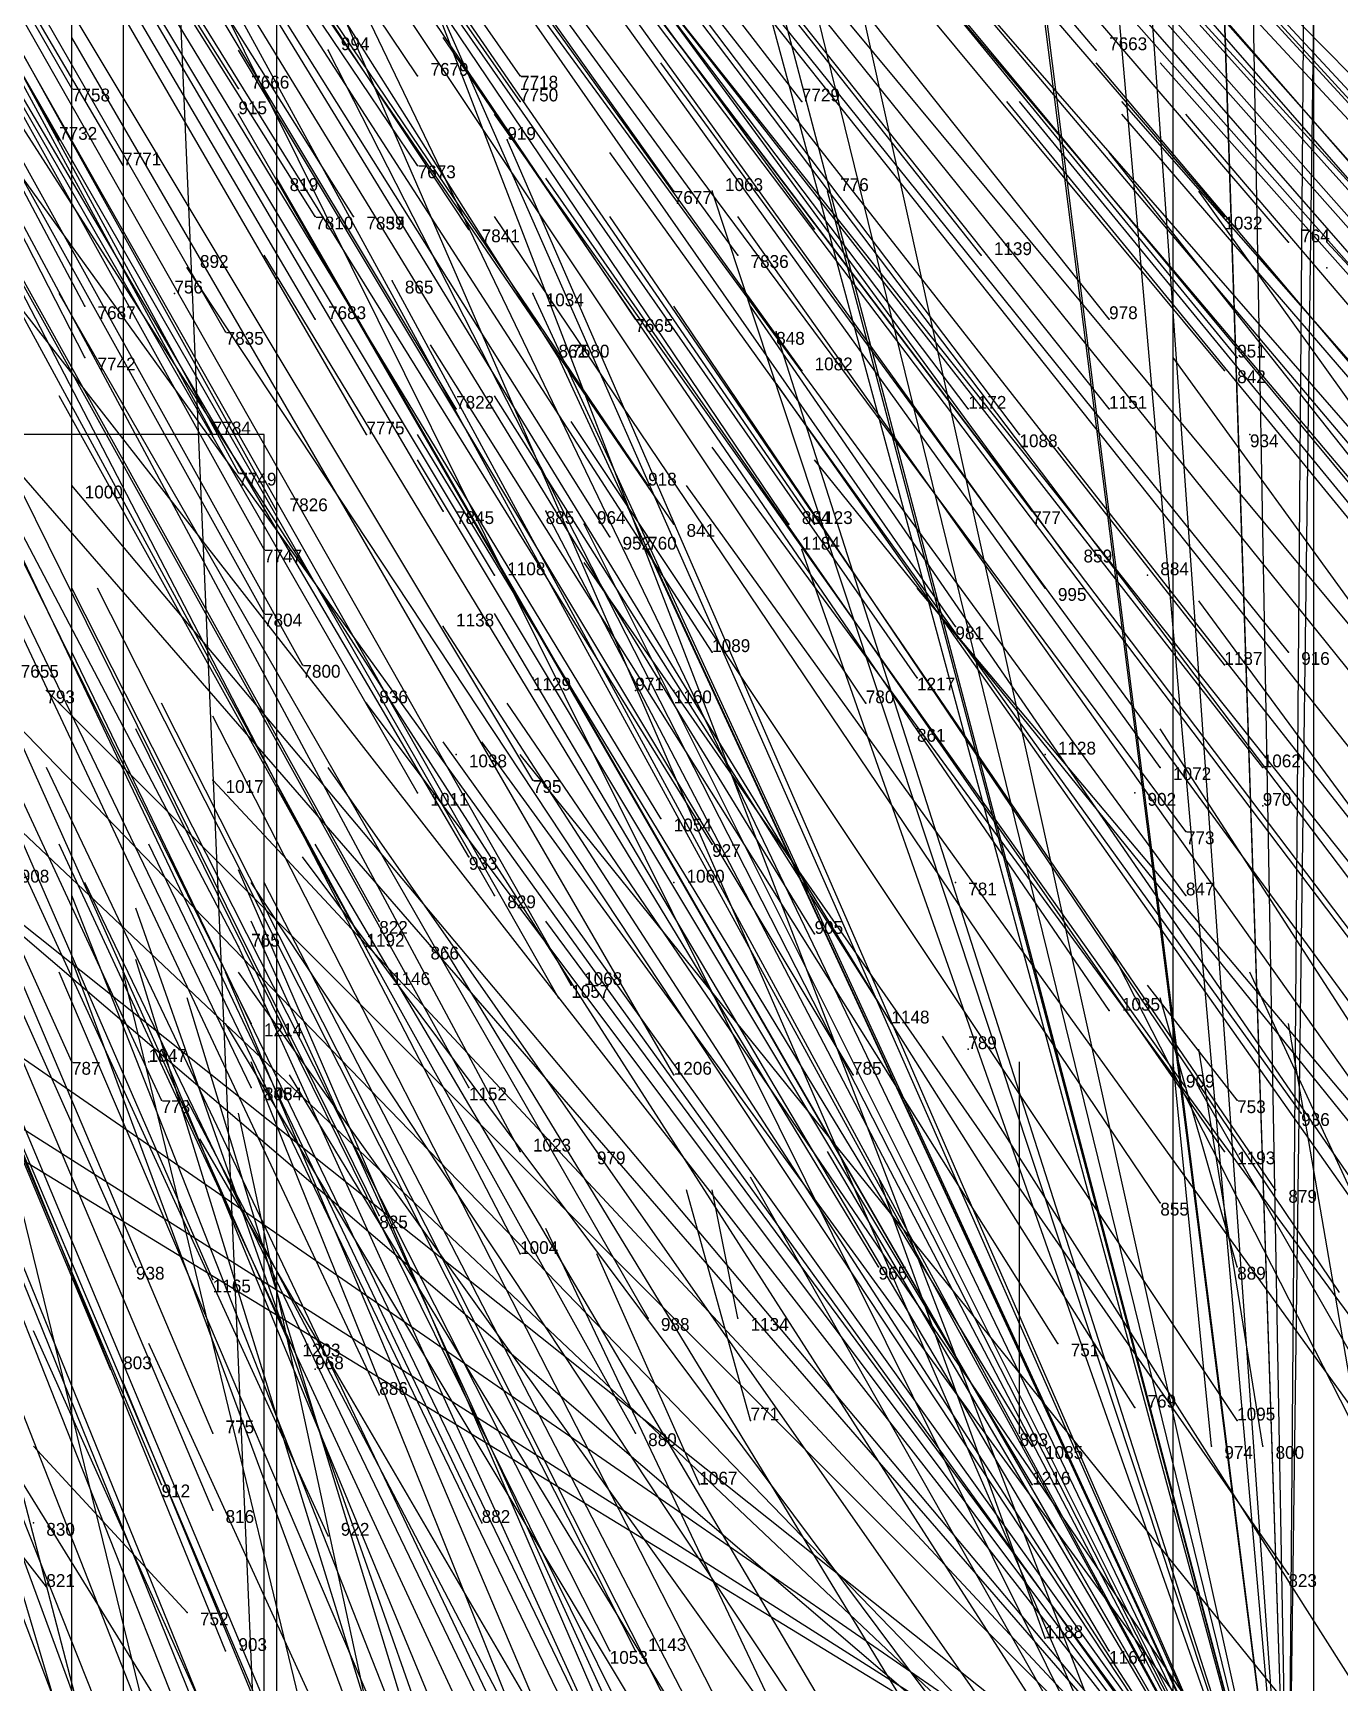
# Model space of a CAD drawing. Extents: x -0.5 to 0.59, y -0.5 to 0.59.
# Drawn here: x 0.158 to 0.26, y -0.4075 to -0.2787 of the extents above; entities that cross this region are included whole.
import ezdxf

# ---------------------------------------------------------------- set-up
doc = ezdxf.new("R2010")
doc.units = 0
for name, color, linetype in [('Clients', 3, 'CONTINUOUS'), ('Facilities', 3, 'CONTINUOUS'), ('Facilities_lines', 3, 'CONTINUOUS'), ('Min_max_boxes', 1, 'CONTINUOUS'), ('Normals', 1, 'CONTINUOUS'), ('Source_points', 5, 'CONTINUOUS'), ('Text', 3, 'CONTINUOUS')]:
    doc.layers.add(name, color=color, linetype=linetype)

msp = doc.modelspace()

# ---------------------------------------------------------------- linework, layer by layer
at = {"layer": 'Clients', "color": 5}
for p in [(0.181, -0.28, -1.25), (0.174, -0.285, -1.25), (0.195, -0.287, -1.25), (0.177, -0.29, -1.25), (0.211, -0.291, -1.25), (0.22, -0.291, -1.25), (0.17, -0.297, -1.25), (0.186, -0.298, -1.25), (0.197, -0.299, -1.25), (0.216, -0.302, -1.25), (0.199, -0.304, -1.25), (0.161, -0.314, -1.25), (0.198, -0.316, -1.25), (0.201, -0.317, -1.25), (0.206, -0.319, -1.25), (0.218, -0.319, -1.25), (0.19, -0.325, -1.25), (0.159, -0.33, -1.25), (0.184, -0.331, -1.25), (0.172, -0.337, -1.25)]:
    msp.add_point(p, dxfattribs=at)
at = {"layer": 'Facilities', "color": 3}
for p in [(0.241, -0.28, -0.924), (0.188, -0.282, -0.847), (0.196, -0.282, -0.859), (0.161, -0.283, -0.814), (0.174, -0.283, -0.83), (0.196, -0.284, -0.862), (0.218, -0.284, -0.895), (0.16, -0.287, -0.821), (0.165, -0.289, -0.831), (0.188, -0.289, -0.862), (0.208, -0.291, -0.894), (0.18, -0.293, -0.86), (0.183, -0.293, -0.864), (0.183, -0.293, -0.865), (0.251, -0.293, -0.965), (0.192, -0.294, -0.879), (0.256, -0.295, -0.977), (0.213, -0.296, -0.913), (0.232, -0.296, -0.94), (0.259, -0.297, -1.25), (0.162, -0.3, -0.854), (0.169, -0.299, -1.25), (0.18, -0.301, -0.876), (0.205, -0.301, -0.911), (0.242, -0.301, -0.965), (0.173, -0.302, -0.871), (0.162, -0.304, -0.862), (0.199, -0.304, -0.907), (0.252, -0.304, -0.986), (0.218, -0.305, -0.937), (0.251, -0.305, -0.989), (0.191, -0.308, -0.905), (0.231, -0.308, -0.962), (0.242, -0.308, -0.979), (0.172, -0.31, -0.886), (0.184, -0.31, -0.9), (0.235, -0.31, -0.973), (0.253, -0.31, -1.25), (0.174, -0.313, -0.895), (0.206, -0.314, -0.938), (0.177, -0.316, -0.906), (0.19, -0.316, -0.922), (0.236, -0.316, -0.987), (0.203, -0.318, -0.944), (0.208, -0.317, -0.949), (0.217, -0.317, -0.96), (0.219, -0.317, -0.962), (0.176, -0.319, -0.911), (0.239, -0.32, -0.998), (0.194, -0.321, -0.937), (0.237, -0.322, -1), (0.245, -0.321, -1.25), (0.176, -0.324, -0.922), (0.23, -0.325, -0.996), (0.211, -0.327, -0.971), (0.256, -0.327, -1.039), (0.179, -0.328, -0.934), (0.251, -0.328, -1.031), (0.197, -0.329, -1.25), (0.227, -0.329, -1), (0.205, -0.33, -1.25), (0.208, -0.33, -1.25), (0.223, -0.331, -0.997), (0.227, -0.333, -1.25), (0.191, -0.335, -1.25), (0.237, -0.335, -1.25), (0.246, -0.336, -1.042), (0.254, -0.336, -1.052), (0.197, -0.337, -0.976), (0.188, -0.338, -0.968), (0.244, -0.338, -1.25), (0.207, -0.34, -0.996), (0.254, -0.339, -1.25), (0.248, -0.341, -1.054), (0.211, -0.342, -1.005), (0.192, -0.343, -0.982), (0.208, -0.345, -1.25), (0.23, -0.345, -1.25), (0.194, -0.346, -0.993), (0.248, -0.346, -1.063), (0.185, -0.348, -0.986), (0.219, -0.349, -1.029), (0.174, -0.35, -0.977), (0.184, -0.35, -1.25), (0.189, -0.35, -1.25), (0.185, -0.352, -0.995), (0.2, -0.353, -1.014), (0.199, -0.354, -1.015), (0.242, -0.355, -1.075), (0.175, -0.356, -0.992), (0.225, -0.356, -1.052), (0.231, -0.358, -1.25), (0.161, -0.359, -0.984), (0.167, -0.359, -1.25), (0.208, -0.36, -1.038), (0.222, -0.36, -1.057), (0.168, -0.362, -0.998), (0.175, -0.361, -1.004), (0.176, -0.362, -1.25), (0.192, -0.361, -1.023), (0.248, -0.361, -1.095), (0.252, -0.362, -1.25), (0.257, -0.363, -1.113), (0.196, -0.366, -1.037), (0.202, -0.366, -1.25), (0.251, -0.366, -1.111), (0.255, -0.369, -1.122), (0.185, -0.371, -1.037), (0.246, -0.37, -1.111), (0.196, -0.374, -1.055), (0.166, -0.375, -1.025), (0.172, -0.376, -1.034), (0.224, -0.375, -1.092), (0.252, -0.375, -1.25), (0.206, -0.379, -1.08), (0.213, -0.379, -1.25), (0.178, -0.381, -1.052), (0.238, -0.381, -1.124), (0.164, -0.383, -1.041), (0.18, -0.383, -1.25), (0.185, -0.385, -1.066), (0.244, -0.386, -1.141), (0.214, -0.387, -1.25), (0.252, -0.387, -1.153), (0.172, -0.388, -1.061), (0.205, -0.388, -1.098), (0.235, -0.388, -1.25), (0.236, -0.389, -1.139), (0.25, -0.389, -1.25), (0.254, -0.389, -1.25), (0.168, -0.392, -1.067), (0.21, -0.392, -1.25), (0.236, -0.392, -1.142), (0.172, -0.394, -1.075), (0.158, -0.395, -1.25), (0.193, -0.395, -1.098), (0.181, -0.396, -1.089), (0.256, -0.399, -1.185), (0.159, -0.4, -1.25), (0.17, -0.402, -1.25), (0.237, -0.404, -1.25), (0.173, -0.405, -1.101), (0.203, -0.405, -1.132), (0.205, -0.405, -1.135), (0.242, -0.405, -1.179)]:
    msp.add_point(p, dxfattribs=at)
at = {"layer": 'Facilities_lines', "color": 3}
for p, q in [((0.177, -0.452, -1.25), (0.165, -0.173, -1.25)), ((0.256, -0.427, -1.25), (0.258, -0.175, -1.25)), ((0.256, -0.427, -1.25), (0.24, -0.202, -1.25)), ((0.256, -0.427, -1.25), (0.252, -0.208, -1.25)), ((0.256, -0.427, -1.25), (0.249, -0.216, -1.25)), ((0.256, -0.427, -1.25), (0.238, -0.223, -1.25)), ((0.256, -0.427, -1.25), (0.231, -0.229, -1.25)), ((0.247, -0.426, -1.25), (0.173, -0.234, -1.25)), ((0.256, -0.427, -1.25), (0.206, -0.242, -1.25)), ((0.256, -0.427, -1.25), (0.215, -0.242, -1.25)), ((0.247, -0.426, -1.25), (0.169, -0.247, -1.25)), ((0.256, -0.427, -1.25), (0.25, -0.247, -1.25)), ((0.256, -0.427, -1.25), (0.211, -0.256, -1.25)), ((0.256, -0.427, -1.25), (0.181, -0.257, -1.25)), ((0.256, -0.427, -1.25), (0.215, -0.26, -1.25)), ((0.247, -0.426, -1.25), (0.143, -0.264, -1.25)), ((0.247, -0.426, -1.25), (0.166, -0.263, -1.25)), ((0.256, -0.427, -1.25), (0.169, -0.268, -1.25)), ((0.256, -0.427, -1.25), (0.236, -0.27, -1.25)), ((0.256, -0.427, -1.25), (0.181, -0.271, -1.25)), ((0.256, -0.427, -1.25), (0.258, -0.277, -1.25)), ((0.256, -0.427, -1.25), (0.181, -0.28, -1.25)), ((0.256, -0.427, -1.25), (0.174, -0.285, -1.25)), ((0.256, -0.427, -1.25), (0.155, -0.287, -1.25)), ((0.256, -0.427, -1.25), (0.195, -0.287, -1.25)), ((0.256, -0.427, -1.25), (0.177, -0.29, -1.25)), ((0.256, -0.427, -1.25), (0.211, -0.291, -1.25)), ((0.256, -0.427, -1.25), (0.22, -0.291, -1.25)), ((0.256, -0.427, -1.25), (0.153, -0.295, -1.25)), ((0.256, -0.427, -1.25), (0.143, -0.297, -1.25)), ((0.256, -0.427, -1.25), (0.17, -0.297, -1.25)), ((0.256, -0.427, -1.25), (0.186, -0.298, -1.25)), ((0.256, -0.427, -1.25), (0.197, -0.299, -1.25)), ((0.256, -0.427, -1.25), (0.216, -0.302, -1.25)), ((0.247, -0.426, -1.25), (0.128, -0.303, -1.25)), ((0.256, -0.427, -1.25), (0.199, -0.304, -1.25)), ((0.247, -0.426, -1.25), (0.12, -0.306, -1.25)), ((0.247, -0.426, -1.25), (0.116, -0.314, -1.25)), ((0.256, -0.427, -1.25), (0.161, -0.314, -1.25)), ((0.256, -0.427, -1.25), (0.198, -0.316, -1.25)), ((0.256, -0.427, -1.25), (0.201, -0.317, -1.25)), ((0.256, -0.427, -1.25), (0.206, -0.319, -1.25)), ((0.256, -0.427, -1.25), (0.218, -0.319, -1.25)), ((0.256, -0.427, -1.25), (0.19, -0.325, -1.25)), ((0.256, -0.427, -1.25), (0.117, -0.331, -1.25)), ((0.256, -0.427, -1.25), (0.159, -0.33, -1.25)), ((0.256, -0.427, -1.25), (0.184, -0.331, -1.25)), ((0.256, -0.427, -1.25), (0.172, -0.337, -1.25)), ((0.256, -0.427, -1.25), (0.119, -0.34, -1.25)), ((0.256, -0.427, -1.25), (0.148, -0.341, -1.25)), ((0.256, -0.427, -1.25), (0.12, -0.344, -1.25))]:
    msp.add_line(p, q, dxfattribs=at)
at = {"layer": 'Min_max_boxes', "color": 1}
for p, q in [((0.161, -0.449, -1.25), (0.161, -0.17, -1.25)), ((0.161, -0.449, -1.25), (0.161, -0.17, -1.25)), ((0.165, -0.173, -1.25), (0.165, -0.452, -1.25)), ((0.165, -0.173, -1.25), (0.165, -0.452, -1.25)), ((0.177, -0.452, -1.25), (0.177, -0.173, -1.25)), ((0.177, -0.452, -1.25), (0.177, -0.173, -1.25)), ((0.258, -0.431, -1.25), (0.258, -0.175, -1.25)), ((0.258, -0.431, -1.146), (0.258, -0.175, -1.146)), ((0.247, -0.426, -1.25), (0.247, -0.234, -1.25)), ((0.247, -0.426, -1.25), (0.247, -0.234, -1.25)), ((0.176, -0.31, -1.25), (0.088, -0.31, -1.25)), ((0.176, -0.31, -1.095), (0.088, -0.31, -1.095)), ((0.176, -0.465, -1.25), (0.176, -0.31, -1.25)), ((0.176, -0.465, -1.095), (0.176, -0.31, -1.095)), ((0.176, -0.31, -1.25), (0.176, -0.31, -1.095))]:
    msp.add_line(p, q, dxfattribs=at)
at = {"layer": 'Normals', "color": 1}
for p, q in [((0.161, -0.283, -0.814), (0.115, -0.203, -0.852)), ((0.16, -0.287, -0.821), (0.114, -0.206, -0.859)), ((0.174, -0.283, -0.83), (0.125, -0.205, -0.868)), ((0.188, -0.282, -0.847), (0.136, -0.205, -0.885)), ((0.196, -0.282, -0.859), (0.143, -0.206, -0.897)), ((0.196, -0.284, -0.862), (0.143, -0.208, -0.9)), ((0.165, -0.289, -0.831), (0.118, -0.209, -0.869)), ((0.218, -0.284, -0.895), (0.161, -0.21, -0.931)), ((0.241, -0.28, -0.924), (0.181, -0.209, -0.961)), ((0.188, -0.289, -0.862), (0.136, -0.212, -0.9)), ((0.18, -0.293, -0.86), (0.131, -0.215, -0.897)), ((0.183, -0.293, -0.864), (0.134, -0.215, -0.902)), ((0.183, -0.293, -0.865), (0.134, -0.215, -0.903)), ((0.208, -0.291, -0.894), (0.154, -0.215, -0.932)), ((0.192, -0.294, -0.879), (0.141, -0.217, -0.917)), ((0.162, -0.3, -0.854), (0.119, -0.219, -0.891)), ((0.164, -0.219, -0.684), (0.219, -0.294, -0.647)), ((0.18, -0.301, -0.876), (0.133, -0.221, -0.914)), ((0.162, -0.304, -0.862), (0.12, -0.222, -0.9)), ((0.173, -0.302, -0.871), (0.127, -0.222, -0.908)), ((0.213, -0.296, -0.913), (0.159, -0.222, -0.951)), ((0.205, -0.301, -0.911), (0.153, -0.224, -0.948)), ((0.232, -0.296, -0.94), (0.175, -0.224, -0.978)), ((0.251, -0.293, -0.965), (0.191, -0.223, -1.003)), ((0.199, -0.304, -0.907), (0.149, -0.225, -0.944)), ((0.256, -0.295, -0.977), (0.196, -0.225, -1.014)), ((0.265, -0.295, -0.991), (0.204, -0.225, -1.029)), ((0.191, -0.308, -0.905), (0.143, -0.228, -0.942)), ((0.242, -0.301, -0.965), (0.184, -0.228, -1.002)), ((0.269, -0.298, -1.003), (0.207, -0.228, -1.04)), ((0.172, -0.31, -0.886), (0.128, -0.229, -0.924)), ((0.184, -0.31, -0.9), (0.137, -0.229, -0.937)), ((0.218, -0.305, -0.937), (0.164, -0.23, -0.975)), ((0.174, -0.313, -0.895), (0.13, -0.232, -0.933)), ((0.252, -0.304, -0.986), (0.193, -0.232, -1.024)), ((0.277, -0.302, -1.024), (0.214, -0.233, -1.061)), ((0.231, -0.308, -0.962), (0.175, -0.234, -0.999)), ((0.251, -0.305, -0.989), (0.192, -0.234, -1.026)), ((0.177, -0.316, -0.906), (0.132, -0.235, -0.943)), ((0.242, -0.308, -0.979), (0.184, -0.235, -1.016)), ((0.19, -0.316, -0.922), (0.143, -0.236, -0.96)), ((0.206, -0.314, -0.938), (0.154, -0.237, -0.976)), ((0.235, -0.31, -0.973), (0.179, -0.236, -1.01)), ((0.176, -0.319, -0.911), (0.131, -0.238, -0.948)), ((0.203, -0.318, -0.944), (0.154, -0.24, -0.981)), ((0.217, -0.317, -0.96), (0.165, -0.24, -0.997)), ((0.219, -0.317, -0.962), (0.166, -0.24, -0.999)), ((0.194, -0.321, -0.937), (0.146, -0.241, -0.975)), ((0.208, -0.317, -0.949), (0.156, -0.241, -0.986)), ((0.236, -0.316, -0.987), (0.18, -0.242, -1.023)), ((0.176, -0.324, -0.922), (0.131, -0.243, -0.959)), ((0.239, -0.32, -0.998), (0.184, -0.245, -1.035)), ((0.179, -0.328, -0.934), (0.134, -0.247, -0.971)), ((0.237, -0.322, -1), (0.183, -0.247, -1.037)), ((0.211, -0.327, -0.971), (0.16, -0.248, -1.008)), ((0.289, -0.316, -1.07), (0.226, -0.248, -1.107)), ((0.228, -0.248, -0.843), (0.291, -0.317, -0.808)), ((0.23, -0.325, -0.996), (0.177, -0.249, -1.033)), ((0.285, -0.318, -1.067), (0.223, -0.249, -1.104)), ((0.286, -0.318, -1.069), (0.223, -0.249, -1.106)), ((0.268, -0.322, -1.047), (0.208, -0.251, -1.084)), ((0.288, -0.32, -1.077), (0.227, -0.25, -1.113)), ((0.223, -0.331, -0.997), (0.171, -0.253, -1.034)), ((0.227, -0.329, -1), (0.174, -0.253, -1.037)), ((0.251, -0.328, -1.031), (0.193, -0.254, -1.068)), ((0.256, -0.327, -1.039), (0.198, -0.255, -1.076)), ((0.287, -0.326, -1.086), (0.226, -0.256, -1.122)), ((0.197, -0.337, -0.976), (0.149, -0.257, -1.013)), ((0.29, -0.327, -1.092), (0.228, -0.257, -1.129)), ((0.188, -0.338, -0.968), (0.142, -0.258, -1.005)), ((0.262, -0.33, -1.053), (0.204, -0.258, -1.091)), ((0.277, -0.33, -1.078), (0.217, -0.259, -1.115)), ((0.207, -0.34, -0.996), (0.159, -0.261, -1.034)), ((0.246, -0.336, -1.042), (0.192, -0.261, -1.079)), ((0.192, -0.343, -0.982), (0.145, -0.263, -1.02)), ((0.211, -0.342, -1.005), (0.162, -0.263, -1.042)), ((0.254, -0.336, -1.052), (0.197, -0.263, -1.09)), ((0.262, -0.336, -1.065), (0.204, -0.263, -1.103)), ((0.27, -0.336, -1.079), (0.211, -0.265, -1.116)), ((0.283, -0.335, -1.096), (0.222, -0.265, -1.133)), ((0.194, -0.346, -0.993), (0.148, -0.266, -1.031)), ((0.185, -0.348, -0.986), (0.14, -0.267, -1.023)), ((0.248, -0.341, -1.054), (0.193, -0.267, -1.092)), ((0.174, -0.35, -0.977), (0.131, -0.268, -1.015)), ((0.219, -0.349, -1.029), (0.17, -0.269, -1.066)), ((0.185, -0.352, -0.995), (0.141, -0.271, -1.033)), ((0.248, -0.346, -1.063), (0.193, -0.271, -1.101)), ((0.299, -0.34, -1.133), (0.238, -0.271, -1.171)), ((0.175, -0.356, -0.992), (0.134, -0.273, -1.03)), ((0.199, -0.354, -1.015), (0.153, -0.273, -1.052)), ((0.2, -0.353, -1.014), (0.154, -0.272, -1.051)), ((0.262, -0.345, -1.082), (0.204, -0.272, -1.12)), ((0.304, -0.342, -1.145), (0.243, -0.273, -1.182)), ((0.161, -0.359, -0.984), (0.123, -0.275, -1.022)), ((0.261, -0.349, -1.091), (0.205, -0.275, -1.128)), ((0.264, -0.349, -1.093), (0.208, -0.275, -1.13)), ((0.225, -0.356, -1.052), (0.176, -0.276, -1.088)), ((0.262, -0.351, -1.095), (0.206, -0.277, -1.132)), ((0.255, -0.277, -0.942), (0.318, -0.345, -0.904)), ((0.168, -0.362, -0.998), (0.129, -0.278, -1.036)), ((0.175, -0.361, -1.004), (0.135, -0.278, -1.042)), ((0.29, -0.349, -1.135), (0.231, -0.278, -1.172)), ((0.326, -0.348, -1.193), (0.257, -0.278, -1.211)), ((0.208, -0.36, -1.038), (0.161, -0.279, -1.075)), ((0.242, -0.355, -1.075), (0.19, -0.279, -1.113)), ((0.192, -0.361, -1.023), (0.147, -0.28, -1.059)), ((0.222, -0.36, -1.057), (0.174, -0.28, -1.093)), ((0.181, -0.28, -1.25), (0.181, -0.28, -1.15)), ((0.262, -0.356, -1.105), (0.207, -0.281, -1.142)), ((0.301, -0.352, -1.158), (0.241, -0.281, -1.195)), ((0.309, -0.352, -1.172), (0.246, -0.281, -1.202)), ((0.196, -0.366, -1.037), (0.152, -0.284, -1.074)), ((0.293, -0.356, -1.152), (0.234, -0.284, -1.189)), ((0.294, -0.356, -1.155), (0.235, -0.284, -1.192)), ((0.307, -0.357, -1.176), (0.243, -0.284, -1.203)), ((0.174, -0.285, -1.25), (0.174, -0.285, -1.15)), ((0.248, -0.361, -1.095), (0.194, -0.285, -1.132)), ((0.305, -0.357, -1.175), (0.243, -0.285, -1.203)), ((0.311, -0.359, -1.188), (0.248, -0.285, -1.212)), ((0.195, -0.287, -1.25), (0.195, -0.287, -1.15)), ((0.185, -0.371, -1.037), (0.144, -0.288, -1.074)), ((0.257, -0.363, -1.113), (0.203, -0.288, -1.15)), ((0.303, -0.365, -1.186), (0.242, -0.288, -1.203)), ((0.166, -0.375, -1.025), (0.128, -0.29, -1.062)), ((0.172, -0.376, -1.034), (0.135, -0.291, -1.072)), ((0.196, -0.374, -1.055), (0.153, -0.291, -1.092)), ((0.177, -0.29, -1.25), (0.177, -0.29, -1.15)), ((0.251, -0.366, -1.111), (0.198, -0.29, -1.148)), ((0.211, -0.291, -1.25), (0.211, -0.291, -1.15)), ((0.22, -0.291, -1.25), (0.22, -0.291, -1.15)), ((0.307, -0.372, -1.206), (0.249, -0.291, -1.213)), ((0.246, -0.37, -1.111), (0.194, -0.293, -1.148)), ((0.255, -0.369, -1.122), (0.203, -0.293, -1.159)), ((0.267, -0.369, -1.139), (0.213, -0.293, -1.176)), ((0.326, -0.367, -1.227), (0.259, -0.295, -1.209)), ((0.178, -0.381, -1.052), (0.14, -0.296, -1.088)), ((0.224, -0.375, -1.092), (0.176, -0.296, -1.13)), ((0.164, -0.383, -1.041), (0.128, -0.297, -1.078)), ((0.17, -0.297, -1.25), (0.17, -0.297, -1.15)), ((0.259, -0.297, -1.25), (0.259, -0.297, -1.15)), ((0.186, -0.298, -1.25), (0.186, -0.298, -1.15)), ((0.185, -0.385, -1.066), (0.145, -0.3, -1.103)), ((0.206, -0.379, -1.08), (0.16, -0.299, -1.117)), ((0.169, -0.299, -1.25), (0.169, -0.299, -1.15)), ((0.197, -0.299, -1.25), (0.197, -0.299, -1.15)), ((0.26, -0.377, -1.145), (0.208, -0.3, -1.181)), ((0.267, -0.377, -1.154), (0.214, -0.3, -1.191)), ((0.216, -0.302, -1.25), (0.216, -0.302, -1.15)), ((0.172, -0.388, -1.061), (0.136, -0.303, -1.099)), ((0.238, -0.381, -1.124), (0.189, -0.303, -1.161)), ((0.199, -0.304, -1.25), (0.199, -0.304, -1.15)), ((0.305, -0.384, -1.227), (0.247, -0.304, -1.216)), ((0.271, -0.384, -1.174), (0.216, -0.306, -1.204)), ((0.168, -0.392, -1.067), (0.132, -0.307, -1.104)), ((0.205, -0.388, -1.098), (0.16, -0.307, -1.135)), ((0.244, -0.386, -1.141), (0.194, -0.307, -1.178)), ((0.172, -0.394, -1.075), (0.136, -0.309, -1.113)), ((0.252, -0.387, -1.153), (0.2, -0.309, -1.19)), ((0.236, -0.389, -1.139), (0.188, -0.31, -1.176)), ((0.253, -0.31, -1.25), (0.253, -0.31, -1.15)), ((0.181, -0.396, -1.089), (0.142, -0.311, -1.125)), ((0.193, -0.395, -1.098), (0.153, -0.311, -1.135)), ((0.269, -0.39, -1.184), (0.211, -0.311, -1.203)), ((0.3, -0.39, -1.23), (0.238, -0.311, -1.223)), ((0.236, -0.392, -1.142), (0.188, -0.312, -1.18)), ((0.282, -0.39, -1.202), (0.219, -0.312, -1.21)), ((0.161, -0.314, -1.25), (0.161, -0.314, -1.15)), ((0.266, -0.393, -1.187), (0.209, -0.314, -1.206)), ((0.198, -0.316, -1.25), (0.198, -0.316, -1.15)), ((0.201, -0.317, -1.25), (0.201, -0.317, -1.15)), ((0.173, -0.405, -1.101), (0.138, -0.319, -1.138)), ((0.206, -0.319, -1.25), (0.206, -0.319, -1.15)), ((0.218, -0.319, -1.25), (0.218, -0.319, -1.15)), ((0.256, -0.399, -1.185), (0.201, -0.32, -1.211)), ((0.203, -0.405, -1.132), (0.161, -0.322, -1.17)), ((0.205, -0.405, -1.135), (0.163, -0.322, -1.172)), ((0.291, -0.398, -1.233), (0.227, -0.322, -1.218)), ((0.245, -0.321, -1.25), (0.245, -0.321, -1.15)), ((0.169, -0.409, -1.107), (0.135, -0.323, -1.144)), ((0.302, -0.395, -1.25), (0.249, -0.323, -1.206)), ((0.242, -0.405, -1.179), (0.194, -0.324, -1.214)), ((0.19, -0.325, -1.25), (0.19, -0.325, -1.15)), ((0.201, -0.41, -1.142), (0.161, -0.327, -1.18)), ((0.197, -0.329, -1.25), (0.197, -0.329, -1.15)), ((0.179, -0.416, -1.132), (0.143, -0.33, -1.169)), ((0.159, -0.33, -1.25), (0.159, -0.33, -1.15)), ((0.21, -0.414, -1.161), (0.168, -0.331, -1.199)), ((0.184, -0.331, -1.25), (0.184, -0.331, -1.15)), ((0.251, -0.413, -1.209), (0.195, -0.331, -1.215)), ((0.205, -0.33, -1.25), (0.205, -0.33, -1.15)), ((0.208, -0.33, -1.25), (0.208, -0.33, -1.15)), ((0.165, -0.419, -1.125), (0.133, -0.332, -1.163)), ((0.214, -0.414, -1.165), (0.172, -0.332, -1.203)), ((0.207, -0.416, -1.162), (0.166, -0.333, -1.2)), ((0.227, -0.333, -1.25), (0.227, -0.333, -1.15)), ((0.288, -0.398, -1.25), (0.246, -0.333, -1.186)), ((0.248, -0.415, -1.21), (0.19, -0.334, -1.217)), ((0.252, -0.415, -1.214), (0.193, -0.334, -1.219)), ((0.165, -0.423, -1.136), (0.132, -0.336, -1.173)), ((0.199, -0.42, -1.161), (0.159, -0.336, -1.199)), ((0.237, -0.416, -1.196), (0.181, -0.336, -1.22)), ((0.191, -0.335, -1.25), (0.191, -0.335, -1.15)), ((0.259, -0.413, -1.218), (0.196, -0.335, -1.216)), ((0.237, -0.335, -1.25), (0.237, -0.335, -1.15)), ((0.172, -0.337, -1.25), (0.172, -0.337, -1.15)), ((0.244, -0.338, -1.25), (0.244, -0.338, -1.15)), ((0.254, -0.339, -1.25), (0.254, -0.339, -1.15)), ((0.199, -0.426, -1.176), (0.16, -0.342, -1.214)), ((0.208, -0.427, -1.189), (0.167, -0.342, -1.221)), ((0.229, -0.425, -1.208), (0.18, -0.342, -1.232)), ((0.184, -0.429, -1.168), (0.148, -0.344, -1.206)), ((0.212, -0.432, -1.204), (0.174, -0.344, -1.231)), ((0.238, -0.422, -1.21), (0.179, -0.343, -1.229)), ((0.18, -0.431, -1.167), (0.145, -0.345, -1.205)), ((0.202, -0.428, -1.183), (0.162, -0.345, -1.221)), ((0.23, -0.428, -1.214), (0.175, -0.345, -1.224)), ((0.222, -0.434, -1.218), (0.176, -0.345, -1.225)), ((0.208, -0.345, -1.25), (0.208, -0.345, -1.15)), ((0.23, -0.345, -1.25), (0.23, -0.345, -1.15)), ((0.196, -0.435, -1.193), (0.161, -0.346, -1.22)), ((0.198, -0.438, -1.202), (0.166, -0.347, -1.229)), ((0.216, -0.438, -1.222), (0.175, -0.348, -1.234)), ((0.255, -0.425, -1.239), (0.198, -0.348, -1.208)), ((0.215, -0.44, -1.224), (0.174, -0.35, -1.236)), ((0.184, -0.35, -1.25), (0.184, -0.35, -1.15)), ((0.189, -0.35, -1.25), (0.189, -0.35, -1.15)), ((0.24, -0.432, -1.236), (0.19, -0.35, -1.209)), ((0.268, -0.401, -1.25), (0.242, -0.35, -1.168)), ((0.183, -0.44, -1.191), (0.147, -0.351, -1.22)), ((0.195, -0.443, -1.21), (0.161, -0.351, -1.231)), ((0.195, -0.445, -1.216), (0.166, -0.351, -1.233)), ((0.171, -0.447, -1.197), (0.143, -0.353, -1.216)), ((0.179, -0.442, -1.192), (0.144, -0.353, -1.221)), ((0.198, -0.441, -1.209), (0.16, -0.352, -1.234)), ((0.188, -0.447, -1.213), (0.165, -0.352, -1.231)), ((0.212, -0.444, -1.229), (0.173, -0.352, -1.237)), ((0.232, -0.433, -1.229), (0.174, -0.352, -1.228)), ((0.252, -0.362, -1.25), (0.245, -0.353, -1.151)), ((0.271, -0.391, -1.25), (0.253, -0.352, -1.159)), ((0.176, -0.442, -1.188), (0.141, -0.354, -1.222)), ((0.199, -0.449, -1.228), (0.17, -0.354, -1.235)), ((0.252, -0.375, -1.25), (0.246, -0.354, -1.152)), ((0.224, -0.441, -1.238), (0.173, -0.356, -1.226)), ((0.261, -0.385, -1.25), (0.256, -0.356, -1.154)), ((0.206, -0.45, -1.238), (0.168, -0.358, -1.243)), ((0.269, -0.42, -1.25), (0.229, -0.357, -1.184)), ((0.231, -0.358, -1.25), (0.231, -0.358, -1.15)), ((0.254, -0.389, -1.25), (0.249, -0.358, -1.155)), ((0.167, -0.359, -1.25), (0.167, -0.359, -1.15)), ((0.212, -0.451, -1.245), (0.175, -0.359, -1.23)), ((0.235, -0.388, -1.25), (0.235, -0.359, -1.154)), ((0.25, -0.389, -1.25), (0.247, -0.359, -1.155)), ((0.229, -0.444, -1.248), (0.178, -0.36, -1.229)), ((0.214, -0.446, -1.25), (0.17, -0.362, -1.217)), ((0.176, -0.362, -1.25), (0.176, -0.362, -1.15)), ((0.269, -0.396, -1.25), (0.249, -0.361, -1.159)), ((0.195, -0.46, -1.249), (0.174, -0.363, -1.24)), ((0.22, -0.449, -1.25), (0.171, -0.365, -1.227)), ((0.177, -0.452, -1.25), (0.156, -0.366, -1.202)), ((0.202, -0.366, -1.25), (0.202, -0.366, -1.15)), ((0.256, -0.427, -1.25), (0.22, -0.366, -1.179)), ((0.247, -0.426, -1.25), (0.214, -0.368, -1.176)), ((0.237, -0.404, -1.25), (0.224, -0.368, -1.158)), ((0.214, -0.387, -1.25), (0.209, -0.369, -1.152)), ((0.213, -0.379, -1.25), (0.211, -0.369, -1.151)), ((0.217, -0.412, -1.25), (0.198, -0.372, -1.16)), ((0.176, -0.465, -1.242), (0.152, -0.373, -1.208)), ((0.21, -0.392, -1.25), (0.202, -0.374, -1.152)), ((0.184, -0.438, -1.25), (0.158, -0.38, -1.173)), ((0.189, -0.429, -1.25), (0.167, -0.381, -1.165)), ((0.18, -0.383, -1.25), (0.18, -0.383, -1.15)), ((0.184, -0.43, -1.25), (0.165, -0.384, -1.163)), ((0.17, -0.402, -1.25), (0.158, -0.389, -1.152)), ((0.177, -0.424, -1.25), (0.156, -0.39, -1.158)), ((0.159, -0.4, -1.25), (0.152, -0.391, -1.151)), ((0.158, -0.395, -1.25), (0.158, -0.395, -1.15))]:
    msp.add_line(p, q, dxfattribs=at)
at = {"layer": 'Source_points', "color": 5}
for p in [(0.181, -0.28, -1.25), (0.241, -0.28, -0.924), (0.188, -0.282, -0.847), (0.196, -0.282, -0.859), (0.161, -0.283, -0.814), (0.174, -0.283, -0.83), (0.196, -0.284, -0.862), (0.218, -0.284, -0.895), (0.174, -0.285, -1.25), (0.16, -0.287, -0.821), (0.195, -0.287, -1.25), (0.165, -0.289, -0.831), (0.188, -0.289, -0.862), (0.177, -0.29, -1.25), (0.208, -0.291, -0.894), (0.211, -0.291, -1.25), (0.22, -0.291, -1.25), (0.18, -0.293, -0.86), (0.183, -0.293, -0.864), (0.183, -0.293, -0.865), (0.251, -0.293, -0.965), (0.192, -0.294, -0.879), (0.256, -0.295, -0.977), (0.213, -0.296, -0.913), (0.232, -0.296, -0.94), (0.17, -0.297, -1.25), (0.259, -0.297, -1.25), (0.186, -0.298, -1.25), (0.162, -0.3, -0.854), (0.169, -0.299, -1.25), (0.197, -0.299, -1.25), (0.18, -0.301, -0.876), (0.205, -0.301, -0.911), (0.242, -0.301, -0.965), (0.173, -0.302, -0.871), (0.216, -0.302, -1.25), (0.162, -0.304, -0.862), (0.199, -0.304, -1.25), (0.199, -0.304, -0.907), (0.252, -0.304, -0.986), (0.218, -0.305, -0.937), (0.251, -0.305, -0.989), (0.191, -0.308, -0.905), (0.231, -0.308, -0.962), (0.242, -0.308, -0.979), (0.172, -0.31, -0.886), (0.184, -0.31, -0.9), (0.235, -0.31, -0.973), (0.253, -0.31, -1.25), (0.174, -0.313, -0.895), (0.161, -0.314, -1.25), (0.206, -0.314, -0.938), (0.177, -0.316, -0.906), (0.19, -0.316, -0.922), (0.198, -0.316, -1.25), (0.236, -0.316, -0.987), (0.201, -0.317, -1.25), (0.203, -0.318, -0.944), (0.208, -0.317, -0.949), (0.217, -0.317, -0.96), (0.219, -0.317, -0.962), (0.176, -0.319, -0.911), (0.206, -0.319, -1.25), (0.218, -0.319, -1.25), (0.239, -0.32, -0.998), (0.194, -0.321, -0.937), (0.237, -0.322, -1), (0.245, -0.321, -1.25), (0.176, -0.324, -0.922), (0.19, -0.325, -1.25), (0.23, -0.325, -0.996), (0.211, -0.327, -0.971), (0.256, -0.327, -1.039), (0.179, -0.328, -0.934), (0.251, -0.328, -1.031), (0.197, -0.329, -1.25), (0.227, -0.329, -1), (0.159, -0.33, -1.25), (0.184, -0.331, -1.25), (0.205, -0.33, -1.25), (0.208, -0.33, -1.25), (0.223, -0.331, -0.997), (0.227, -0.333, -1.25), (0.191, -0.335, -1.25), (0.237, -0.335, -1.25), (0.246, -0.336, -1.042), (0.254, -0.336, -1.052), (0.172, -0.337, -1.25), (0.197, -0.337, -0.976), (0.188, -0.338, -0.968), (0.244, -0.338, -1.25), (0.207, -0.34, -0.996), (0.254, -0.339, -1.25), (0.248, -0.341, -1.054), (0.211, -0.342, -1.005), (0.192, -0.343, -0.982), (0.208, -0.345, -1.25), (0.23, -0.345, -1.25), (0.194, -0.346, -0.993), (0.248, -0.346, -1.063), (0.185, -0.348, -0.986), (0.219, -0.349, -1.029), (0.174, -0.35, -0.977), (0.184, -0.35, -1.25), (0.189, -0.35, -1.25), (0.185, -0.352, -0.995), (0.2, -0.353, -1.014), (0.199, -0.354, -1.015), (0.242, -0.355, -1.075), (0.175, -0.356, -0.992), (0.225, -0.356, -1.052), (0.231, -0.358, -1.25), (0.161, -0.359, -0.984), (0.167, -0.359, -1.25), (0.208, -0.36, -1.038), (0.222, -0.36, -1.057), (0.168, -0.362, -0.998), (0.175, -0.361, -1.004), (0.176, -0.362, -1.25), (0.192, -0.361, -1.023), (0.248, -0.361, -1.095), (0.252, -0.362, -1.25), (0.257, -0.363, -1.113), (0.196, -0.366, -1.037), (0.202, -0.366, -1.25), (0.251, -0.366, -1.111), (0.255, -0.369, -1.122), (0.185, -0.371, -1.037), (0.246, -0.37, -1.111), (0.196, -0.374, -1.055), (0.166, -0.375, -1.025), (0.172, -0.376, -1.034), (0.224, -0.375, -1.092), (0.252, -0.375, -1.25), (0.206, -0.379, -1.08), (0.213, -0.379, -1.25), (0.178, -0.381, -1.052), (0.238, -0.381, -1.124), (0.164, -0.383, -1.041), (0.18, -0.383, -1.25), (0.185, -0.385, -1.066), (0.244, -0.386, -1.141), (0.214, -0.387, -1.25), (0.252, -0.387, -1.153), (0.172, -0.388, -1.061), (0.205, -0.388, -1.098), (0.235, -0.388, -1.25), (0.236, -0.389, -1.139), (0.25, -0.389, -1.25), (0.254, -0.389, -1.25), (0.168, -0.392, -1.067), (0.21, -0.392, -1.25), (0.236, -0.392, -1.142), (0.172, -0.394, -1.075), (0.158, -0.395, -1.25), (0.193, -0.395, -1.098), (0.181, -0.396, -1.089), (0.256, -0.399, -1.185), (0.159, -0.4, -1.25), (0.17, -0.402, -1.25), (0.237, -0.404, -1.25), (0.173, -0.405, -1.101), (0.203, -0.405, -1.132), (0.205, -0.405, -1.135), (0.242, -0.405, -1.179)]:
    msp.add_point(p, dxfattribs=at)

# ---------------------------------------------------------------- texts
at = {"layer": 'Text', "color": 3}
for s, p in [('994', (0.182, -0.28, -1.25)), ('7663', (0.242, -0.28, -0.924)), ('7666', (0.175, -0.283, -0.83)), ('7679', (0.189, -0.282, -0.847)), ('7718', (0.196, -0.283, -0.859)), ('7758', (0.161, -0.284, -0.814)), ('7750', (0.196, -0.284, -0.862)), ('7729', (0.218, -0.284, -0.895)), ('915', (0.174, -0.285, -1.25)), ('7732', (0.16, -0.287, -0.821)), ('919', (0.195, -0.287, -1.25)), ('7771', (0.165, -0.289, -0.831)), ('7673', (0.188, -0.29, -0.862)), ('819', (0.178, -0.291, -1.25)), ('7677', (0.208, -0.292, -0.894)), ('1063', (0.212, -0.291, -1.25)), ('776', (0.221, -0.291, -1.25)), ('7810', (0.18, -0.294, -0.86)), ('7839', (0.184, -0.294, -0.864)), ('7857', (0.184, -0.294, -0.865)), ('1032', (0.251, -0.294, -0.965)), ('7841', (0.193, -0.295, -0.879)), ('1139', (0.233, -0.296, -0.94)), ('764', (0.257, -0.295, -0.977)), ('892', (0.171, -0.297, -1.25)), ('7836', (0.214, -0.297, -0.913)), ('756', (0.169, -0.299, -1.25)), ('865', (0.187, -0.299, -1.25)), ('7687', (0.163, -0.301, -0.854)), ('7683', (0.181, -0.301, -0.876)), ('1034', (0.198, -0.3, -1.25)), ('978', (0.242, -0.301, -0.965)), ('7665', (0.205, -0.302, -0.911)), ('7835', (0.173, -0.303, -0.871)), ('848', (0.216, -0.303, -1.25)), ('7742', (0.163, -0.305, -0.862)), ('862', (0.199, -0.304, -1.25)), ('7680', (0.2, -0.304, -0.907)), ('1082', (0.219, -0.305, -0.937)), ('951', (0.252, -0.304, -0.986)), ('842', (0.252, -0.306, -0.989)), ('7822', (0.191, -0.308, -0.905)), ('1172', (0.231, -0.308, -0.962)), ('1151', (0.242, -0.308, -0.979)), ('7784', (0.172, -0.31, -0.886)), ('7775', (0.184, -0.31, -0.9)), ('1088', (0.235, -0.311, -0.973)), ('934', (0.253, -0.311, -1.25)), ('7749', (0.174, -0.314, -0.895)), ('918', (0.206, -0.314, -0.938)), ('1000', (0.162, -0.315, -1.25)), ('7826', (0.178, -0.316, -0.906)), ('7845', (0.191, -0.317, -0.922)), ('885', (0.198, -0.317, -1.25)), ('964', (0.202, -0.317, -1.25)), ('864', (0.218, -0.317, -0.96)), ('1123', (0.219, -0.317, -0.962)), ('777', (0.236, -0.317, -0.987)), ('952', (0.204, -0.319, -0.944)), ('760', (0.206, -0.319, -1.25)), ('841', (0.209, -0.318, -0.949)), ('1184', (0.218, -0.319, -1.25)), ('7747', (0.176, -0.32, -0.911)), ('859', (0.24, -0.32, -0.998)), ('1108', (0.195, -0.321, -0.937)), ('884', (0.246, -0.321, -1.25)), ('995', (0.238, -0.323, -1)), ('7804', (0.176, -0.325, -0.922)), ('1138', (0.191, -0.325, -1.25)), ('981', (0.23, -0.326, -0.996)), ('1089', (0.211, -0.327, -0.971)), ('1187', (0.251, -0.328, -1.031)), ('916', (0.257, -0.328, -1.039)), ('7655', (0.157, -0.329, -0.911)), ('7800', (0.179, -0.329, -0.934)), ('1129', (0.197, -0.33, -1.25)), ('971', (0.205, -0.33, -1.25)), ('1217', (0.227, -0.33, -1)), ('793', (0.159, -0.331, -1.25)), ('836', (0.185, -0.331, -1.25)), ('1160', (0.208, -0.331, -1.25)), ('780', (0.223, -0.331, -0.997)), ('861', (0.227, -0.334, -1.25)), ('1038', (0.192, -0.336, -1.25)), ('1128', (0.238, -0.335, -1.25)), ('1062', (0.254, -0.336, -1.052)), ('1072', (0.247, -0.337, -1.042)), ('1017', (0.173, -0.338, -1.25)), ('795', (0.197, -0.338, -0.976)), ('1011', (0.189, -0.339, -0.968)), ('902', (0.245, -0.339, -1.25)), ('970', (0.254, -0.339, -1.25)), ('1054', (0.208, -0.341, -0.996)), ('773', (0.248, -0.342, -1.054)), ('927', (0.211, -0.343, -1.005)), ('908', (0.157, -0.345, -0.947)), ('933', (0.192, -0.344, -0.982)), ('1060', (0.209, -0.345, -1.25)), ('781', (0.231, -0.346, -1.25)), ('847', (0.248, -0.346, -1.063)), ('829', (0.195, -0.347, -0.993)), ('765', (0.175, -0.35, -0.977)), ('1192', (0.184, -0.35, -1.25)), ('822', (0.185, -0.349, -0.986)), ('905', (0.219, -0.349, -1.029)), ('866', (0.189, -0.351, -1.25)), ('1146', (0.186, -0.353, -0.995)), ('1057', (0.2, -0.354, -1.015)), ('1068', (0.201, -0.353, -1.014)), ('1035', (0.243, -0.355, -1.075)), ('1148', (0.225, -0.356, -1.052)), ('1214', (0.176, -0.357, -0.992)), ('1047', (0.167, -0.359, -1.25)), ('789', (0.231, -0.358, -1.25)), ('787', (0.161, -0.36, -0.984)), ('1206', (0.208, -0.36, -1.038)), ('785', (0.222, -0.36, -1.057)), ('909', (0.248, -0.361, -1.095)), ('778', (0.168, -0.363, -0.998)), ('845', (0.176, -0.362, -1.25)), ('1084', (0.176, -0.362, -1.004)), ('1152', (0.192, -0.362, -1.023)), ('753', (0.252, -0.363, -1.25)), ('936', (0.257, -0.364, -1.113)), ('1023', (0.197, -0.366, -1.037)), ('979', (0.202, -0.367, -1.25)), ('1193', (0.252, -0.367, -1.111)), ('879', (0.256, -0.37, -1.122)), ('825', (0.185, -0.372, -1.037)), ('855', (0.246, -0.371, -1.111)), ('1004', (0.196, -0.374, -1.055)), ('938', (0.166, -0.376, -1.025)), ('1165', (0.172, -0.377, -1.034)), ('965', (0.224, -0.376, -1.092)), ('889', (0.252, -0.376, -1.25)), ('988', (0.207, -0.38, -1.08)), ('1134', (0.214, -0.38, -1.25)), ('1203', (0.179, -0.382, -1.052)), ('751', (0.239, -0.382, -1.124)), ('803', (0.165, -0.383, -1.041)), ('968', (0.18, -0.383, -1.25)), ('886', (0.185, -0.385, -1.066)), ('769', (0.245, -0.386, -1.141)), ('771', (0.214, -0.387, -1.25)), ('1095', (0.252, -0.387, -1.153)), ('775', (0.173, -0.388, -1.061)), ('880', (0.206, -0.389, -1.098)), ('893', (0.235, -0.389, -1.25)), ('1085', (0.237, -0.39, -1.139)), ('974', (0.251, -0.39, -1.25)), ('800', (0.255, -0.39, -1.25)), ('1067', (0.21, -0.392, -1.25)), ('1216', (0.236, -0.392, -1.142)), ('912', (0.168, -0.393, -1.067)), ('816', (0.173, -0.395, -1.075)), ('882', (0.193, -0.395, -1.098)), ('830', (0.159, -0.396, -1.25)), ('922', (0.182, -0.396, -1.089)), ('821', (0.159, -0.4, -1.25)), ('823', (0.256, -0.4, -1.185)), ('752', (0.171, -0.403, -1.25)), ('1188', (0.237, -0.404, -1.25)), ('903', (0.174, -0.405, -1.101)), ('1143', (0.206, -0.405, -1.135)), ('1053', (0.203, -0.406, -1.132)), ('1164', (0.242, -0.406, -1.179))]:
    msp.add_text(s, height=0.001, dxfattribs=at).set_placement(p)

doc.saveas('drawing.dxf')
